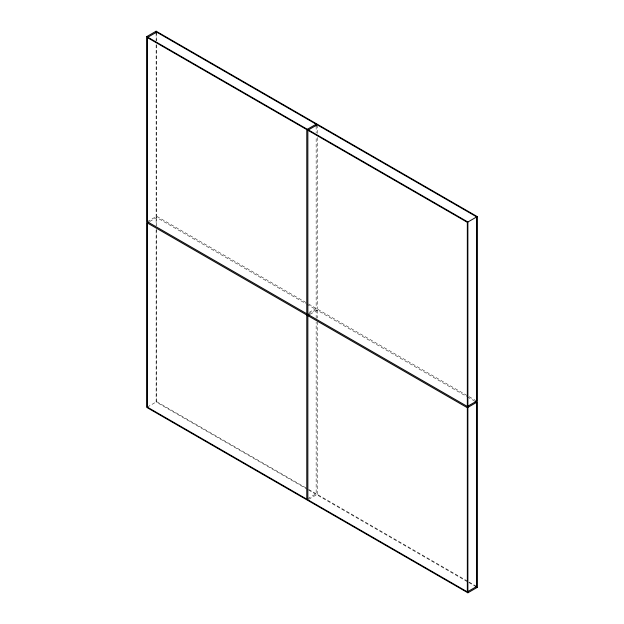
<?xml version="1.0" encoding="UTF-8"?>
<svg xmlns="http://www.w3.org/2000/svg" width="624" height="624" viewBox="0 0 624 624"><rect width="100%" height="100%" fill="white"/><g stroke="black" fill="none" stroke-linecap="round" stroke-linejoin="round"><path stroke-width="0.47" stroke-dasharray="3.12 2.34" d="M147.295 221.699L156.663 216.286L307.71 303.498M149.635 221.582L156.663 217.526L306.025 303.755M309.122 312.421L316.15 308.373L316.15 136.874M147.295 407.098L156.663 401.684L307.71 488.896M308.342 314.114L317.218 308.989L468.265 396.193M310.19 314.278L317.218 310.222L466.58 396.458M307.562 498.724L316.15 493.771L316.15 322.273M308.63 499.34L317.218 494.387L468.265 581.591M308.552 303.982L316.15 308.373M469.115 396.685L476.705 401.068M306.868 304.247L316.15 309.605L316.15 318.373M467.423 396.942L474.178 400.842M308.552 489.38L316.15 493.771M469.115 582.083L476.705 586.466M307.835 489.583L156.125 401.996L156.125 229.733M308.677 490.074L467.969 582.044M468.811 582.527L475.558 586.42M317.218 124.823L317.218 133.598M317.218 137.491L317.218 308.989M317.218 310.222L317.218 318.022M317.218 321.914L317.218 494.387M316.15 126.157L316.15 132.974M156.663 32.128L156.663 40.895M156.663 44.795L156.663 216.286M156.663 217.526L156.663 225.319M156.663 229.219L156.663 401.684M156.125 33.15L156.125 40.934M156.125 44.827L156.125 225.841"/><path stroke-width="0.94" d="M146.757 36.605L156.125 31.2L477.243 216.598L477.243 587.395L467.875 592.8L146.757 407.402L146.757 36.605L467.875 222.004L467.875 592.8M147.295 37.534L306.782 129.613L306.782 313.778L147.295 221.699L147.295 37.534L156.663 32.128L316.15 124.207L316.15 126.157M306.782 129.613L316.15 124.207M147.295 222.932L306.782 315.011L306.782 499.177L147.295 407.098L147.295 222.932L148.855 222.035M307.85 130.229L317.218 124.823L476.705 216.902L476.705 401.068L467.337 406.474L307.85 314.395L307.85 130.229L467.337 222.316L477.243 216.598M306.782 315.011L308.342 314.114M475.02 401.326L476.705 402.301L476.705 586.466L467.337 591.872L307.85 499.793L307.85 315.627L309.41 314.73M307.85 315.627L467.337 407.714L476.705 402.301M475.558 586.42L477.243 587.395M467.337 222.316L467.337 406.474M467.337 407.714L467.337 591.872M156.125 31.2L156.125 33.15"/></g></svg>
